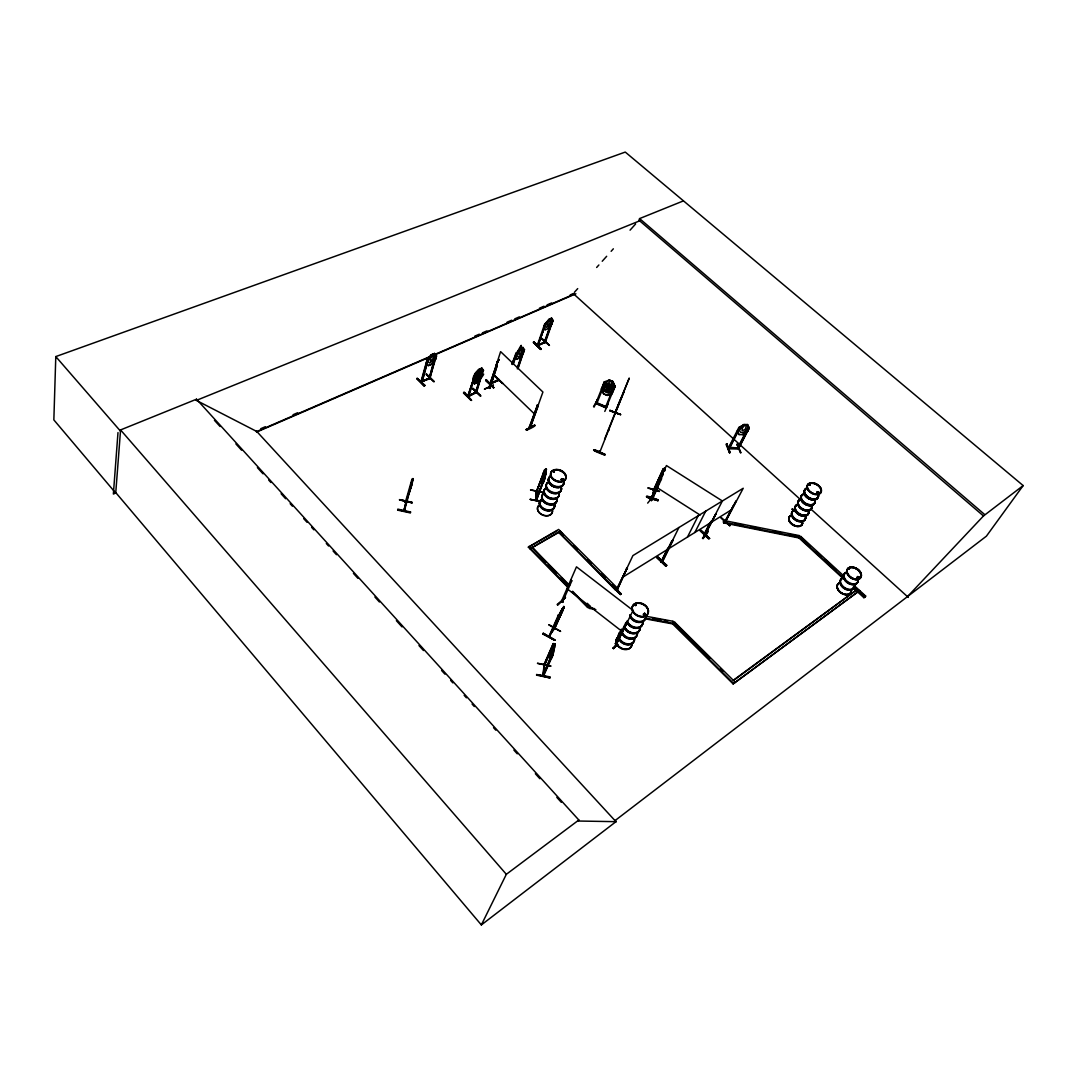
<?xml version="1.0" encoding="UTF-8"?>
<svg xmlns="http://www.w3.org/2000/svg" width="1077" height="1077" viewBox="0 0 1077 1077"><rect width="100%" height="100%" fill="white"/><g stroke="black" fill="none" stroke-linecap="round" stroke-linejoin="round"><path stroke-width="1.5" d="M650.696 499.163L651.477 500.63L661.426 479.13L660.497 478.538L650.346 499.916L666.434 465.56L722.371 500.98L704.843 534.932M428.458 359.193L422.022 381.998C420.34 380.423 423.18 381.218 421.39 382.281M857.454 577.084L857.75 577.797M595.837 609.609L589.307 608.384L589.631 605.718L587.275 603.322M589.307 608.384L589.631 605.718L587.571 607.468L572.304 591.919M849.336 568.71C849.349 569.612 848.824 569.262 849.376 568.952M546.389 469.249L545.043 469.68L536.292 492.377L545.056 469.559L546.443 469.101L544.922 478.821L546.308 469.074M55.789 356.581L53.85 419.895L115.724 493.091L120.57 429.925L196.526 399.204L578.834 820.014L578.295 821.024L615.977 821.67L615.021 820.607L986.397 536.171L1023.15 485.579L625.266 152.072L55.789 356.581L120.476 431.137M521.847 348.329L521.255 352.502L518.939 354.71L519.02 352.179L521.766 348.248M542.202 482.725C546.806 458.654 539.617 483.115 543.575 482.334L544.774 478.726M536.723 498.786L535.969 500.522L544.76 477.838L536.386 500.603L536.75 491.435M545.043 469.68L545.016 470.514M542.539 492.566L530.571 489.725M818.076 493.172C820.418 493.333 817.618 490.493 817.093 492.458A7.714 5.048 29.1 0 1 817.874 493.939M535.969 500.428L536.225 491.435L536.211 492.297L544.625 469.599M536.508 491.516L536.629 490.573L536.588 491.583M540.694 501.842L530.14 499.391L540.869 501.007M809.312 485.108L809.998 484.717L809.083 484.906M544.275 666.071L544.114 664.065L544.275 666.071L553.861 644.356M550.549 319.075L549.862 323.235L547.628 325.375L547.776 322.858L550.468 318.994M614.873 412.679C614.052 415.857 616.744 410.66 614.873 412.679L615.196 412.141M615.6 412.329L615.344 413.11M657.751 557.119L666.326 565.654L657.643 556.917M614.173 385.889L614.913 386.549M553.713 643.561L555.099 643.898L553.013 654.883L554.951 643.871M117.985 432.577L113.368 494.06L116.02 492.903M553.013 654.883L551.505 658.289L550.145 657.885L553.228 643.642L543.818 664.953L544.491 665.088M549.862 677.945L550.105 676.881L536.588 674.579L549.876 677.918L536.548 675.144M550.751 666.151L537.517 663.419M552.864 654.722L552.474 653.604L553.013 654.789L543.643 675.791M543.818 665.855L553.228 643.642M553.766 644.827L553.686 643.736L555.059 644.046L552.582 648.152L551.316 655.045L552.016 655.503M599.714 452.421L629.251 378.067L614.604 413.635L614.792 412.881M553.861 643.602L544.356 664.953L542.956 675.858L543.441 674.014M544.087 664.172L543.023 675.791L543.239 674.875M544.76 664.321L544.033 664.953M543.912 673.987C542.687 681.903 545.527 648.812 543.885 675.091M544.706 664.065L544.612 665.196M412.087 502.757L399.486 499.943M430.787 356.204L256.824 431.514L196.364 400.402L196.526 399.204M664.872 468.199C662.988 475.872 667.417 465.883 663.23 468.791L653.254 490.735M660.161 478.376L659.851 481.338L662.207 472.238M709.231 538.567L700.642 530.49M621.685 631.176L615.438 643.898L625.925 622.519L626.895 623.246L616.165 644.463L616.717 643.709M615.667 642.902L616.825 643.804L615.559 643.117M653.281 490.856L663.23 468.791M658.047 500.67C648.96 494.491 637.247 495.339 658.047 500.67L646.59 497.13M659.407 491.206L648.112 487.8M645.729 614.967L645.298 613.998M643.858 613.688L644.625 613.553M643.709 614.334L644.181 613.473M652.191 498.328L654.17 489.281M652.77 497.628C650.791 494.922 661.13 474.324 663.795 468.832M634.663 604.83L635.807 604.924L635.147 605.126M635.322 605.691L635.767 604.843M549.93 677.42L536.629 674.552M410.552 511.925L410.324 512.921L397.642 510.135L397.857 509.138L410.539 511.992M412.06 502.919L399.554 499.62L412.154 502.38M537.585 404.858L529.722 426.829L530.436 427.515L529.346 426.896L537.585 404.858L538.312 405.544L530.221 427.744L529.346 426.896L530.18 426.075M530.449 427.475L530.732 426.6L529.628 426.102M409.408 492.606L412.962 478.498L411.226 486.925M410.808 488.419L410.512 487.464L410.431 489.645M410.552 487.625L412.437 479.13M561.871 600.953L562.571 601.505C564.038 603.187 560.282 598.543 562.382 602.406M404.279 509.084C405.935 509.246 402.408 510.7 404.467 510.875M412.316 480.705L413.07 478.673L405.867 502.609L405.369 501.653L406.298 500.845L403.835 510.808M404.804 509.259L404.292 511.05L406.069 501.801M599.66 452.394L599.512 451.519M748.448 427.986L737.382 448.436L737.839 447.615L739.024 447.992M410.404 512.464L397.736 509.609M496.214 365.386L497.157 365.992L489.793 388.407L488.945 387.707L500.603 351.64L542.916 392.028L530.113 427.717M489.241 387.451L490.089 388.164L489.564 386.656L489.968 387.532M435.781 355.989L429.104 378.727L430.06 377.219M562.194 480.396L562.975 479.4M562.531 480.207L561.521 479.225M554.103 471.78L553.497 471.363L554.265 471.484M553.995 471.982L554.224 471.214L553.174 471.336M544.504 474.257L544.41 477.259M658.303 499.809L646.833 496.335M410.795 488.527L412.545 481.742M482.954 370.596L475.603 393.038L476.559 392.661M517.216 352.839L513.285 364.053M530.18 499.338L540.735 501.384M417.23 378.337L424.877 385.431L424.257 386.118L416.786 378.592L424.863 385.431M523.974 349.81L517.31 368.873M428.296 359.381L427.179 359.368L420.865 382.025L430.329 377.475L429.333 377.919M546.322 472.264L536.548 499.795M427.407 359.637L426.317 363.286L428.444 365.655L431.5 364.322L435.512 359.395L436.535 355.773L429.736 378.081C427.165 381.218 419.626 380.369 421.228 382.241L427.434 359.624L428.336 359.112M428 359.018L422.036 381.877M426.357 373.988L434.206 381.662L426.411 374.002M561.373 612.517L559.636 615.95C559.905 613.028 553.524 629.722 559.178 617L559.098 617.808L562.867 607.926M429.104 378.727L433.883 360.701M435.727 355.908L429.992 378.444L428.848 378.471M563.284 608.532L563.702 606.499L564.227 607.078L553.82 629.008L554.857 628.268M435.431 359.408L436.441 355.693M545.999 323.504L537.45 345.879L538.244 345.623M405.262 502.299L405.76 500.765M552.514 320.623L544.518 342.674L545.406 342.338M405.329 502.394L411.993 479.036M405.356 502.528L405.49 501.492M405.787 502.622L406.298 500.845M410.512 487.464L403.875 510.848L404.696 510.067M404.4 510.861L412.424 481.19M545.002 475.711L546.039 471.699M464.052 392.311C486.306 416.557 449.54 375.9 471.066 400.429M468.98 395.461L467.58 396.376L476.074 392.378M468.993 395.609C466.597 394.397 469.882 396.78 467.849 396.632L475.374 373.638L467.674 396.336C471.12 396.592 478.605 388.609 475.819 392.984M468.805 395.124L467.997 396.605L476.465 392.634M468.105 396.632L475.374 373.638M468.71 396.349L475.846 373.665M472.628 388.743L480.719 395.959L473.099 388.474M475.428 392.688L479.911 378.404M475.859 393.024L482.698 371.673M476.546 391.53L475.59 391.974M476.465 392.742L483.196 370.084M481.432 377.488L477.407 382.362L474.432 383.735L477.488 382.443C495.433 361.105 467.108 388.245 478.498 378.741M480.692 395.919L472.776 388.285M486.131 380.316L493.805 387.666L486.346 379.871L493.805 387.666L485.754 380.518L486.373 379.858M554.332 628.133L548.705 636.803L555.234 627.595L553.78 628.955M493.32 385.351L484.394 389.134L493.414 385.041M559.273 614.63L558.061 615.438L558.99 614.873L549.162 637.086L550.132 635.336M491.26 382.914C490.91 381.514 488.945 385.068 490.991 383.829L497.87 361.266L489.873 383.856L498.88 379.387L498.53 380.343L497.426 380.369L498.368 379.144M489.2 386.912L489.052 387.774M497.332 361.98L499.311 359.489L497.251 361.899L496.107 365.466L496.86 366.126L489.793 388.407M497.87 361.266L489.483 387.558M489.806 387.505L489.658 388.326M490.991 383.829L491.341 382.873M502.73 383.452L494.908 375.967L502.744 383.493M497.682 380.612L498.207 379.818M497.897 380.571L497.776 379.521M561.629 611.521L559.003 617.202M662.692 473.234L662.315 476.021M494.855 376.304L502.474 383.264M512.262 364.147L515.923 353.094L517.041 353.054M512.531 364.389C508.802 366.557 530.288 327.556 516.745 355.477L517.889 356.743C522.062 357.227 526.37 343.617 520.097 348.611L516.166 353.444L517.162 352.771M513.015 363.797L515.116 357.483M536.629 490.668L536.198 491.529M537.06 491.556L537.046 490.654M517.579 367.042L521.281 356.016M517.795 368.267L523.61 350.954M518.05 368.522L524.432 349.621L523.705 350.065M524.526 349.54L523.341 353.175L519.37 357.874M533.761 341.826C556.136 364.497 518.589 326.964 541.139 348.827M545.797 323.612L544.8 323.692L537.194 345.636L545.676 341.49L544.922 341.853M548.018 328.647L551.895 323.962L548.018 328.647L545.231 329.777L543.75 327.475L544.962 323.962L548.96 319.317L551.68 318.119L553.026 320.529L552.205 320.771M537.652 345.838L545.877 323.692M545.527 323.369L538.258 345.555M541.569 338.69L549.418 345.421L541.987 338.461M552.663 320.219L544.76 342.661L544.666 341.53M550.32 325.214L544.262 342.432M545.312 342.419L553.039 320.381L551.828 323.975M652.164 497.601L653.012 497.614M654.264 489.483L653.16 497.035M526.586 430.221C533.021 423.934 541.839 423.651 526.586 430.235L526.303 429.36M729.829 525.67L721.159 517.714L729.694 525.684M683.383 200.901L639.59 218.591L638.971 220.22L983.476 515.95L907.467 596.631M536.548 491.462L545.191 469.585M542.431 479.642L546.268 469.222M535.848 500.307L546.349 472.211M604.709 455.086C596.241 448.234 584.676 447.978 604.709 455.073L604.736 455.006M542.7 492.095L530.571 490.075M704.116 533.653C708.127 533.963 701.8 533.788 705.004 534.906L716.017 513.756L704.17 535.363L705.193 533.532M608.357 430.06L608.478 430.894L608.747 430.208M624.121 391.584L614.967 413.797M857.696 577.245L858.638 577.905L858.975 577.218M567.592 587.127L528.349 547.17L558.64 529.44L617.646 588.365M599.189 452.3L599.727 450.846M529.992 548.839L560.269 531.069L563.5 535.242M609.744 410.768L620.648 414.605L609.932 410.324M605.045 454.238L593.992 449.849M597.372 399.93L593.562 406.662L594.262 406.46M601.437 388.972L604.251 381.891L609.259 380.06L612.894 381.487L615.075 386.481L612.221 393.536L607.266 395.447L603.645 393.913L601.478 388.891L603.645 393.913M615.034 386.212L606.055 408.008L606.553 406.85L596.268 402.502L595.716 403.538L604.507 381.743L605.193 382.416M605.18 382.389L596.631 404.01L597.197 402.973M593.831 450.24L604.897 454.615L593.858 450.186M604.56 439.281L620.231 399.944M610.201 381.07L611.386 381.568L611.386 385.054L609.043 387.41L607.253 385.081L610.242 381.002M614.132 385.903L605.328 407.698L605.718 406.554M604.789 411.427L608.128 403.969M661.453 562.154L671.671 541.085L673.165 540.156L662.718 561.279L660.888 561.884L661.803 561.305M549.082 635.834L548.758 636.857L558.573 614.644M542.835 634.07L554.817 640.277L543.279 633.249L542.781 634.165M548.839 624.875L560.471 631.432M557.698 604.951L565.452 597.425L557.698 604.951L557.119 604.52L565.263 597.87M562.531 601.545L562.207 600.629L562.773 602.097L561.359 601.518L576.478 566.839L633.061 610.43L616.286 644.463M617.256 589.254C616.461 588.055 618.804 589.213 616.327 589.738L627.164 568.01L617.498 589.482L616.623 590.034L632.899 555.597L743.224 488.258L725.238 522.251M562.382 602.312L571.914 580.665M562.531 609.959L558.074 620.204L555.692 622.762C556.957 618.36 560.767 616.313 562.813 610.39L560.457 612.88L556.93 620.312L560.673 614.523M562.248 608.895L559.825 614.98L562.396 609.892M554.79 627.272L554.817 628.403M564.079 607.024L554.399 629.089M554.467 629.13L564.308 606.957C561.44 607.24 553.968 626.316 562.396 610.928M544.827 664.334L544.356 664.953M663.769 469.37L653.685 490.977M542.902 675.642L552.474 653.604M543.67 674.835L552.945 653.712M543.697 675.01L544.033 674.256M817.537 492.701L817.887 491.826M615.048 386.562L612.8 381.554L613.136 385.781L612.086 388.38L608.936 389.457L606.593 388.46L605.045 385.404L606.082 382.793L609.232 379.939L612.894 381.487M612.221 393.536L607.24 395.34L603.672 393.832M602.837 385.445L607.805 383.493C612.719 383.883 616.825 392.701 608.68 391.947L605.045 390.399L602.81 385.512L607.832 383.614L604.709 386.266L603.672 388.851L605.22 391.893L607.549 392.89L610.699 391.826L611.736 389.255L611.359 385.108M809.971 485.296L809.339 484.515M809.998 484.717L809.783 484.408M609.945 385.122L608.815 384.556L606.486 387.02L606.486 390.359L609.394 390.022L609.986 385.054M605.045 390.399L602.918 385.593M605.139 390.345C608.788 393.643 617.633 390.345 611.453 385.041M594.154 406.918L597.452 399.486M605.476 382.2L604.385 381.985M595.918 403.66L596.793 403.66M647.667 503.121L653.174 496.349M650.589 499.674C652.999 501.478 651.222 497.453 650.521 500.091M658.639 483.91L652.177 498.409L657.818 486.198M660.053 480.88L663.163 474.23M652.662 498.368L657.522 487.841M652.231 497.628L653.039 497.709L652.662 496.793M615.802 589.361L558.546 532.051L615.492 590.021L617.498 588.311L617.134 589.159M616.852 589.967L627.164 568.01M621.079 593.844L612.221 585.134L621.106 593.831L620.406 594.571L611.615 585.78L620.446 594.517M725.211 521.174L725.885 521.201M617.686 644.329L613.486 648.61L613.163 647.815M615.411 643.79L616.084 642.727M529.642 426.223L530.678 426.613M115.764 492.593L481.352 924.928L506.338 874.309L578.834 820.014M660.888 561.884C661.197 559.138 665.021 561.184 661.911 560.565M661.022 561.723L667.794 548.031M661.413 562.113L667.107 550.468M662.126 561.682L678.914 527.515M662.086 561.655L669.275 547.103M730.004 452.771L726.746 443.859L729.425 452.771M726.813 443.859L726.033 444.276L729.466 452.73M543.279 633.249L554.992 639.859M666.367 565.331L665.694 566.058L657.01 557.59L665.707 566.044M729.385 448.382C723.825 446.093 751.544 449.284 728.967 447.965L728.402 448.705L739.751 427.556L738.809 427.542L728.24 448.369L738.526 448.449M729.237 448.342L738.243 430.531M739.98 427.677L729.371 448.705M687.463 537.073L698.246 515.708M736.87 444.37L740.882 452.838L737.435 444.37M737.031 444.316L740.438 452.73M694.853 532.496L705.704 511.158M746.549 430.625L737.583 448.395M738.66 447.615L738.472 448.826L749.309 428.027L747.505 424.54L743.965 424.486L738.795 427.798M748.178 427.946L749 427.663L738.418 448.449M737.153 431.244L738.957 434.61L742.457 434.65L747.613 431.365L749.269 427.932L748.34 428.013M700.4 530.678L708.774 538.931L700.212 530.759L709.38 538.285M709.541 538.406L700.764 530.18L709.555 538.433M704.466 533.182L704.021 534.354M703.995 534.394L709.703 523.207M704.345 535.323L710.941 521.322M703.025 538.581C707.279 528.619 712.018 528.753 703.012 538.594L702.662 537.813M705.664 533.977L704.304 535.282M433.317 354.468L430.49 358.426L430.625 361.01L433.021 358.735L433.223 354.387M721.078 517.835L729.829 525.63M723.488 521.12L723.825 520.487L799.161 535.579L799.363 537.329L798.999 537.962L723.609 522.883L723.488 521.12L726.773 521.78M723.609 522.883L723.825 520.487M724.781 521.941L733.491 505.423M724.808 521.847L736.103 500.913L725.117 522.197M645.177 616.084L672.963 621.281L672.694 623.92L733.114 683.922L859.661 590.546L733.114 683.922M734.729 682.737L735.106 682.104L674.673 622.183L672.694 623.92L644.894 618.75M674.673 622.183L674.337 622.816L709.864 658.06M645.177 613.85L644.894 615.102L643.413 614.415M560.592 612.961L557.482 619.719M557.347 619.652L562.679 610.309M561.319 613.796L555.772 622.627M479.709 369.532L475.24 377.287L474.405 379.966L475.684 381.191C480.517 380.895 482.873 370.098 479.615 369.451M478.578 373.14L476.694 376.613L476.707 379.144L479.09 376.869L479.548 372.696L478.673 373.221M634.582 604.964L635.78 604.924M545.083 472.709L546.066 470.689M794.449 511.494L791.945 509.34L792.497 508.748M411.037 486.939L412.612 480.154M434.448 353.552L431.473 354.845L428.983 359.072L428.229 361.805L429.642 363.084L434.166 359.22L434.368 353.471M799.161 535.579L798.999 537.962L843.17 578.605M798.999 537.962L800.763 536.4L843.708 575.872M538.015 345.205L537.477 344.748L538.527 344.761M424.257 386.091C414.699 376.142 414.618 375.496 424.809 385.499M738.916 447.992L737.772 447.695M737.88 447.695L738.795 447.695M463.433 392.97L471.093 400.402M551.599 318.227L548.96 319.384L546.443 323.437L545.541 326.075L546.577 327.381L550.791 323.746L551.518 318.146M663.392 471.726L664.617 469.76M471.47 400.213L463.891 392.674L471.416 400.254M493.333 387.868L485.808 380.464M540.6 349.433L533.6 342.19L540.937 349.244M546.402 469.249L544.127 473.853L543.212 479.925L543.952 479.871M563.904 606.445L558.586 615.775M561.063 479.359L562.127 478.902L561.454 479.413M858.288 591.542L857.884 592.162L863.916 597.708L865.275 596.685L865.679 596.079L854.748 586.036M554.44 471.739L553.255 471.497M863.916 597.708L865.679 596.079M664.953 468.374L662.382 472.911L660.941 478.632L661.628 478.484M983.476 515.95L1023.15 485.579M657.576 556.997L666.771 565.331M666.111 565.748L656.983 557.644M705.448 533.855L703.873 535.013L704.695 534.529M560.565 631.284L548.933 624.7M792.309 509.071L794.786 511.319M702.433 538.231L707.926 530.934M705.314 534.111L704.681 533.263M427.313 359.651L431.365 354.696L434.529 353.444L436.427 355.854M431.446 354.777L427.179 359.368M428.35 365.574L431.473 364.241L435.431 359.314M483.573 370.421L481.782 367.997C476.815 369.882 469.424 379.212 474.513 383.816M478.875 369.424L474.567 374.002M477.838 373.113L473.786 378.04L477.757 373.032L480.827 371.753L482.523 374.082L478.511 378.821M660.497 478.538L661.426 479.13M574.378 292.338L577.716 288.609M596.645 267.473L598.879 264.982M602.218 261.253L606.674 256.286M611.13 251.304L613.351 248.814M630.058 230.168L635.632 223.949M744.921 425.119L742.363 427.973L742.08 430.746L745.028 429.481L745.769 428.013L746.065 425.132L744.88 425.025M704.883 534.973L703.954 534.3M549.728 635.107L549.041 636.036L549.741 636.197M616.407 589.671L617.821 588.823M612.907 648.152L617.309 643.467M613.5 648.583L617.229 643.858M613.459 648.516L617.659 644.261M626.895 623.246L625.67 622.775M743.965 424.486L739.374 430.45L740.666 432.469L742.942 432.496L746.186 430.544L747.465 428.04L747.505 424.54M818.951 492.808L818.251 493.226A7.593 4.968 29.1 0 0 817.255 491.839L817.631 491.799M817.739 491.893L818.412 493.024M730.125 452.38L726.719 443.886M570.972 579.951L571.645 580.92M635.174 604.695L635.888 605.53M498.53 380.343L490.008 383.735M537.275 345.555L545.312 342.311L537.531 345.838M475.671 391.934L476.465 391.57M481.352 924.928L616.071 821.603L615.102 820.539M533.223 342.405L540.654 349.379M562.84 480.059L561.709 479.346M562.719 480.342L563.069 479.386A8.078 5.735 21.3 0 1 560.565 486.683A8.078 5.735 21.3 0 1 550.145 483.546A8.078 5.735 21.3 0 1 550.912 475.684M563.204 480.355L562.504 480.773M563.042 480.638L563.231 479.507M734.258 679.924L856.538 589.94L733.275 680.301M723.946 522.237L799.363 537.329L800.763 536.4M744.019 424.675L738.809 427.542M660.982 561.831L663.095 560.525M617.471 588.338L616.771 588.917L617.498 589.482M657.603 557.253L666.771 565.371M700.508 530.611L709.568 538.419M627.474 568.306L626.37 568.508M587.571 607.468L589.334 606.378M615.492 590.021L617.188 588.957M622.735 577.191L732.064 509.421M531.432 548.031L558.573 532.55M528.349 547.17L556.944 530.921M526.343 429.413L534.757 425.092M526.141 429.817L534.677 425.469M538.312 405.544L537.288 405.006M857.292 576.666L858.086 576.653M857.871 576.599L857.615 577.662M468.737 395.353L475.778 392.459M516.543 359.166C523.409 355.41 514.712 362.074 515.089 356.931M549.405 345.38L541.704 338.582M482.671 370.703L483.465 370.34M645.392 615.223L644.194 615.411L643.373 614.159M497.359 361.872L498.139 361.522M635.188 605.099L635.888 605.072M421.228 382.241L429.683 378.054M426.223 374.459L433.802 381.729M260.715 428.727L265.332 426.721M293.052 414.739L297.669 412.747M474.728 336.186L479.346 334.193M482.429 332.86L487.046 330.868M507.065 322.211L511.683 320.206M514.752 318.873L519.37 316.88M539.389 308.224L544.006 306.231M547.089 304.899L551.707 302.906M570.191 294.91L573.26 293.577L800.44 499.58M433.869 354.872L573.96 294.209M256.528 432.092L430.867 356.568M435.498 354.562L575.899 293.752M436.05 355.518L435.498 356.124M536.683 499.715L536.508 491.812L536.265 499.728M817.645 492.216L818.574 492.97M819.032 493.32L818.345 493.401M196.364 400.402L639.684 220.839M725.023 521.645L725.508 520.931M606.62 407.254L596.012 402.758M605.355 407.335L606.418 407.793M490.358 384.072L498.543 380.262M490.6 383.466L490.991 382.672M561.629 601.276L562.652 602.016M738.445 448.786L728.591 448.719M645.15 615.33L643.965 615.115M644.1 613.836L645.271 614.617M562.504 480.127L562.679 480.113A7.956 5.654 21.3 0 0 561.575 478.619A7.943 5.641 21.3 0 1 562.746 480.059M553.861 471.026L553.538 471.847M704.291 534.004L705.112 534.542M472.736 388.635L480.369 396.067M615.654 643.481L616.717 644.288L616.973 643.4M738.835 448.032L737.933 448.032M643.831 614.671L645.298 614.146M858.625 578.282L857.279 577.757M858.315 578.403L859.123 577.393L858.073 578.012M562.059 479.077L561.79 479.844M562.517 480.611L561.171 479.736M728.967 447.965L729.775 448.14M653.025 618.252L661.184 619.787M664.455 620.392L667.727 620.998M589.604 607.724L594.504 608.64M645.217 618.104L673.031 623.287L733.491 683.303M543.454 482.173L542.377 482.604M734.958 523.422L743.143 525.064M751.329 526.693L759.514 528.336M772.599 530.961L780.785 532.603M788.97 534.232L797.155 535.875M537.558 663.244L550.791 665.976M550.616 654.102L550.334 657.778M551.384 658.101L550.185 657.737M554.615 645.702L552.138 652.702L554.52 646.927M554.628 647.694L542.97 675.656M399.58 499.674L412.195 502.461M409.974 489.389L411.427 482.604M644.827 613.486L645.069 613.648M663.769 468.953L663.122 469.559M647.964 488.096L659.38 491.529M653.927 490.439L652.743 497.776M858.046 576.558L859.217 577.447M817.16 492.687L818.83 493.549L818.964 492.256M596.079 403.31L606.216 407.658M609.905 410.377L620.635 414.618L609.811 410.62M613.957 386.051L614.927 386.455M595.823 403.579L606.203 407.995M818.116 493.145L817.093 492.458M858.086 578.174L857.144 577.514M561.009 612.49L558.371 618.171M650.643 499.755L651.558 500.334M650.454 499.984L651.37 500.563M656.405 487.167L700.117 515.048M615.398 643.736L616.354 644.463M567.04 588.675L622.56 631.822M639.59 218.591L984.553 514.443M810.402 508.613L908.342 597.425M800.399 537.019L810.2 546.052M816.339 551.68L821.239 556.19M824.915 559.582L835.954 569.733M854.357 586.642L865.275 596.685M799.363 537.329L842.335 576.868M853.388 587.032L864.319 597.089M852.984 587.638L856.659 591.031M543.75 327.475L545.299 329.67M544.706 342.109L538.527 344.909M524.149 349.379L522.924 347.252M516.61 359.058L515.008 356.85L516.623 359.247M493.333 374.257L534.906 414.389M497.87 380.046L491.274 383.102M481.782 367.997L481.271 373.759L476.788 377.623L475.509 376.385L478.794 369.344M473.867 378.027L475.536 379.979M472.79 381.527L474.594 383.695M429.265 378.148L422.292 381.258M720.526 668.629L722.896 670.984M615.371 588.729L620.89 594.262L615.29 588.823M574.014 545.756L577.514 549.257M588.015 559.757L591.515 563.271M602.016 573.772L605.516 577.285M569.652 585.403L532.038 547.156L545.877 562.167M548.22 564.55L556.446 572.91M561.144 577.689L568.185 584.865M528.619 546.497L567.889 586.467M572.587 591.26L587.867 606.822M256.097 430.719L615.977 821.67M214.444 420.313L220.098 426.532M235.917 443.953L241.571 450.186M257.39 467.606L263.03 473.826M268.685 480.046L270.946 482.536M281.11 493.737L285.634 498.718M290.157 503.686L292.419 506.177M303.714 518.629L307.107 522.358M311.63 527.34L313.892 529.83M326.318 543.508L328.579 545.999M333.089 550.98L336.482 554.709M353.431 573.381L357.954 578.362M374.904 597.021L379.427 602.003M396.376 620.662L402.017 626.895M418.966 645.554L423.49 650.535M441.57 670.446L444.963 674.175M450.617 680.395L452.865 682.885M464.174 695.338L466.435 697.815M472.076 704.048L474.338 706.525M493.549 727.689L495.81 730.179M513.891 750.09L517.283 753.819M535.363 773.73L539.873 778.711M556.822 797.37L561.346 802.352M858.759 576.922L859.298 577.703M120.57 429.925L506.338 874.309M473.718 377.798L475.617 380.06M563.271 479.588L562.248 478.928L561.494 479.844M737.287 431.217L739.051 434.516M747.398 424.621L749 427.663M747.613 431.365L742.457 434.65M672.963 621.281L673.031 623.287M802.23 495.137A7.566 4.981 29.2 0 0 804.748 504.13A7.566 4.981 29.2 0 0 814.589 502.865A7.579 4.981 29.2 0 1 803.927 503.578A7.579 4.981 29.2 0 1 803.563 494.558M814.952 501.168A7.687 5.062 29.2 0 1 805.771 504.359A7.687 5.062 29.2 0 1 802.338 494.733M812.058 505.921A7.539 4.981 29.2 0 1 803.025 509.071A7.539 4.981 29.2 0 1 799.686 499.607M812.004 506.069A7.566 4.995 29.3 0 1 802.944 509.219A7.566 4.995 29.3 0 1 799.592 499.715M818.305 495.433A7.714 5.048 29.1 0 1 809.096 498.611A7.714 5.048 29.1 0 1 805.636 488.971M817.941 497.13A7.593 4.968 29.1 0 1 808.06 498.382A7.593 4.968 29.1 0 1 805.529 489.389A7.606 4.981 29.1 0 0 808.921 498.88A7.606 4.981 29.1 0 0 818.008 495.757M815.127 500.886A7.687 5.062 29.2 0 1 805.933 504.063A7.687 5.062 29.2 0 1 802.513 494.437M818.48 495.137A7.714 5.048 29.1 0 1 813.283 499.472A7.714 5.048 29.1 0 1 804.869 494.222A7.714 5.048 29.1 0 1 807.171 488.096M818.049 493.643A7.714 5.048 29.1 0 0 817.16 492.149L817.335 491.92A7.62 4.981 29.1 0 1 818.143 493.306M804.681 520.137A7.485 4.995 29.4 0 1 793.884 519.087A7.485 4.995 29.4 0 1 794.328 510.686M805.273 517.566A7.485 4.995 29.4 0 1 805.219 518.952M805.569 517.256A7.593 5.062 29.4 0 1 800.399 521.618A7.593 5.062 29.4 0 1 792.133 516.422A7.593 5.062 29.4 0 1 794.463 510.296M791.649 515.358A7.472 5.008 29.4 0 0 789.347 521.416A7.472 5.008 29.4 0 0 797.478 526.532A7.472 5.008 29.4 0 0 802.567 522.224A7.431 4.968 29.4 0 1 797.465 526.491A7.431 4.968 29.4 0 1 789.387 521.403A7.431 4.968 29.4 0 1 791.662 515.385M811.56 506.769A7.539 4.981 29.3 0 1 802.54 509.906A7.539 4.981 29.3 0 1 799.201 500.442M811.344 505.019A7.566 4.995 29.3 0 1 808.329 510.7A7.566 4.995 29.3 0 1 799.403 507.079A7.566 4.995 29.3 0 1 799.336 500.145M808.84 511.656A7.62 5.062 29.3 0 1 799.686 514.86A7.62 5.062 29.3 0 1 796.32 505.261M805.758 518.01A7.499 4.995 29.4 0 1 795.176 518.764A7.499 4.995 29.4 0 1 794.866 509.758M805.731 516.973A7.593 5.062 29.4 0 1 800.574 521.322A7.593 5.062 29.4 0 1 792.295 516.139A7.593 5.062 29.4 0 1 794.624 510M808.948 512.773A7.633 5.062 29.3 0 1 798.986 514.079A7.633 5.062 29.3 0 1 796.482 504.965M561.05 487.733A7.929 5.654 21.3 0 1 553.376 493.576A7.929 5.654 21.3 0 1 546.268 484.771M561.507 488.945A8.037 5.735 21.3 0 1 551.518 492.701A8.037 5.735 21.3 0 1 547.143 483.115M559.34 494.155A7.916 5.668 21.3 0 1 549.499 497.87A7.916 5.668 21.3 0 1 545.204 488.419A7.876 5.641 21.3 0 0 549.553 497.722A7.876 5.641 21.3 0 0 559.367 494.02M559.259 494.37A7.916 5.668 21.3 0 1 549.418 498.086A7.916 5.668 21.3 0 1 545.124 488.621M562.988 479.682A8.078 5.735 21.3 0 1 560.444 487.006A8.078 5.735 21.3 0 1 550.024 483.856A8.078 5.735 21.3 0 1 550.791 476.007M561.669 488.258A7.929 5.654 21.3 0 1 551.801 491.96A7.929 5.654 21.3 0 1 547.493 482.496M561.629 488.635A8.037 5.735 21.3 0 1 551.639 492.391A8.037 5.735 21.3 0 1 547.264 482.792M563.163 479.023A7.97 5.654 21.3 0 1 560.646 486.252A7.97 5.654 21.3 0 1 550.36 483.142A7.97 5.654 21.3 0 1 551.128 475.401M554.251 504.884A7.822 5.654 21.3 0 1 549.876 510.848A7.822 5.654 21.3 0 1 540.546 507.052A7.822 5.654 21.3 0 1 541.718 499.795M554.493 504.548A7.943 5.735 21.3 0 1 550.051 510.579A7.943 5.735 21.3 0 1 540.587 506.728A7.943 5.735 21.3 0 1 541.785 499.378M552.299 509.852A7.808 5.668 21.3 0 1 543.71 515.493A7.808 5.668 21.3 0 1 538.54 505.719M552.38 509.65A7.808 5.668 21.3 0 1 543.791 515.291A7.808 5.668 21.3 0 1 538.621 505.517M558.801 493.374A7.876 5.641 21.3 0 1 551.168 499.216A7.876 5.641 21.3 0 1 544.1 490.439M558.963 493.051A7.902 5.668 21.3 0 1 550.293 498.664A7.902 5.668 21.3 0 1 545.029 488.864M556.863 498.57A7.97 5.735 21.3 0 1 548.112 504.265A7.97 5.735 21.3 0 1 542.821 494.343M554.655 503.888A7.835 5.654 21.3 0 1 546.052 509.515A7.835 5.654 21.3 0 1 540.856 499.755M556.621 498.92A7.862 5.654 21.3 0 1 547.991 504.534A7.862 5.654 21.3 0 1 542.768 494.76M554.615 504.238A7.943 5.735 21.3 0 1 545.891 509.933A7.943 5.735 21.3 0 1 540.627 500.038M557.186 499.836A7.97 5.735 21.3 0 1 547.251 503.605A7.97 5.735 21.3 0 1 542.943 494.033M557.226 499.459A7.862 5.654 21.3 0 1 547.426 503.174A7.862 5.654 21.3 0 1 543.158 493.751M854.155 587.073A7.795 5.277 32.3 0 1 843.385 588.069A7.795 5.277 32.3 0 1 842.779 578.362M854.451 586.79A7.902 5.345 32.3 0 1 843.547 587.813A7.902 5.345 32.3 0 1 842.928 577.959M851.18 591.636A7.781 5.291 32.3 0 1 841.258 593.239A7.781 5.291 32.3 0 1 838.498 583.586M851.382 589.833A7.754 5.264 32.3 0 1 846.347 594.544A7.754 5.264 32.3 0 1 837.919 589.2A7.754 5.264 32.3 0 1 840.06 582.644A7.727 5.237 32.3 0 0 840.652 592.31A7.727 5.237 32.3 0 0 851.328 591.3M851.301 591.461A7.781 5.291 32.3 0 1 840.545 592.471A7.781 5.291 32.3 0 1 839.952 582.751M858.059 579.789A7.943 5.345 32.2 0 1 852.944 584.569A7.943 5.345 32.2 0 1 844.301 579.103A7.943 5.345 32.2 0 1 846.455 572.452M854.775 584.663A7.808 5.277 32.2 0 1 849.726 589.375A7.808 5.277 32.2 0 1 841.231 584.003A7.808 5.277 32.2 0 1 843.372 577.434M857.736 581.58A7.835 5.277 32.2 0 1 846.939 582.563A7.835 5.277 32.2 0 1 846.307 572.843M854.667 584.999A7.916 5.345 32.3 0 1 849.551 589.779A7.916 5.345 32.3 0 1 840.949 584.34A7.916 5.345 32.3 0 1 843.103 577.676M858.248 579.493A7.943 5.345 32.2 0 1 853.119 584.286A7.943 5.345 32.2 0 1 844.476 578.82A7.943 5.345 32.2 0 1 846.63 572.156M858.342 580.651A7.835 5.277 32.2 0 1 847.532 581.647A7.835 5.277 32.2 0 1 846.899 571.914M642.538 622.977A8.468 6.381 27.3 0 1 635.605 628.349A8.468 6.381 27.3 0 1 626.679 621.766M642.821 622.654A8.589 6.462 27.3 0 1 636.844 628.12A8.589 6.462 27.3 0 1 627.568 623.22M639.832 629.56A8.454 6.381 27.4 0 1 632.105 633.114A8.454 6.381 27.4 0 1 624.256 626.679M639.98 629.21A8.428 6.368 27.4 0 1 632.266 632.764A8.428 6.368 27.4 0 1 624.445 626.343M639.94 629.358A8.454 6.381 27.4 0 1 632.199 632.926A8.454 6.381 27.4 0 1 624.35 626.477M639.967 628.12A8.454 6.381 27.4 0 1 633.034 633.505A8.454 6.381 27.4 0 1 624.135 626.922M644.625 613.163A8.629 6.475 27.3 0 1 640.802 622.129A8.629 6.475 27.3 0 1 629.641 615.505M643.023 621.994A8.481 6.381 27.3 0 1 636.09 627.366A8.481 6.381 27.3 0 1 627.164 620.769M645.258 618.777A8.508 6.381 27.3 0 1 638.553 622.452A8.508 6.381 27.3 0 1 630.408 617.619M644.356 613.527A8.508 6.381 27.3 0 1 645.19 615.29M642.969 622.358A8.589 6.462 27.3 0 1 636.992 627.824A8.589 6.462 27.3 0 1 627.716 622.923M645.944 616.461A8.629 6.475 27.3 0 1 638.89 621.9A8.629 6.475 27.3 0 1 629.789 615.196M645.998 616.084A8.522 6.381 27.3 0 1 639.038 621.456A8.522 6.381 27.3 0 1 630.072 614.859M634.232 639.469A8.36 6.368 27.5 0 1 628.376 644.867A8.36 6.368 27.5 0 1 619.369 640.088M618.561 638.324A8.36 6.368 27.5 0 1 620.608 632.253M634.515 639.159A8.481 6.462 27.5 0 1 623.381 643.386A8.481 6.462 27.5 0 1 620.689 631.836M631.849 644.234A8.347 6.381 27.6 0 1 621.873 648.892A8.347 6.381 27.6 0 1 616.986 638.176M639.792 628.403A8.414 6.368 27.4 0 1 632.886 633.761A8.414 6.368 27.4 0 1 624.027 627.204M637.396 633.411A8.522 6.462 27.5 0 1 629.345 638.728A8.522 6.462 27.5 0 1 621.16 630.422M634.461 640.196A8.36 6.368 27.5 0 1 622.789 642.121A8.36 6.368 27.5 0 1 621.079 631.297M637.126 633.734A8.401 6.368 27.5 0 1 628.133 638.728A8.401 6.368 27.5 0 1 621.362 629.103M634.663 638.863A8.481 6.462 27.5 0 1 623.529 643.09A8.481 6.462 27.5 0 1 620.837 631.553M637.544 633.114A8.522 6.462 27.5 0 1 629.493 638.432A8.522 6.462 27.5 0 1 621.308 630.126M637.611 632.764A8.401 6.368 27.5 0 1 629.655 638.001A8.401 6.368 27.5 0 1 621.577 629.803M474.674 381.298L477.488 378.135C477.38 381.298 480.396 379.023 478.161 377.381L480.53 374.002L477.851 377.071C477.771 374.082 475.078 376.317 477.151 377.865L474.674 381.298M603.807 390.736L604.736 391.22L607.24 389.726L608.949 393.024L608.074 389.497C612.719 388.447 610.39 385.808 607.697 388.743L605.988 385.579L606.836 388.985L603.807 390.736M658.128 500.199L646.658 496.753L658.155 500.145M477.811 373.032L477.825 375.577L480.692 371.727L477.757 373.032M543.118 633.626L554.79 640.29L543.118 633.626M802.809 509.461A7.566 4.995 29.3 0 0 811.87 506.298A7.539 4.981 29.3 0 1 802.823 509.421A7.566 4.995 29.3 0 1 799.444 499.957A7.539 4.981 29.3 0 0 802.823 509.421M808.585 490.048A7.647 4.981 29.1 0 0 820.822 492.539A7.66 4.995 29.1 0 0 813.593 482.967A7.66 4.995 29.1 0 0 808.571 490.035A7.66 4.995 29.1 0 0 820.836 492.539A7.647 4.981 29.1 0 0 813.593 482.981A7.647 4.981 29.1 0 0 808.585 490.048M808.315 490.506A7.62 4.968 29.1 0 0 820.526 492.997A7.62 4.968 29.1 0 0 813.323 483.465A7.62 4.968 29.1 0 0 808.315 490.506M808.464 490.237A7.66 4.995 29.1 0 0 820.714 492.727A7.66 4.995 29.1 0 0 813.485 483.156A7.66 4.995 29.1 0 0 808.464 490.237M806.161 503.659A7.566 4.981 29.2 0 0 815.208 500.522A7.579 4.981 29.2 0 1 806.161 503.659A7.579 4.981 29.2 0 1 802.769 494.168A7.566 4.981 29.2 0 0 806.161 503.659M813.458 499.041A7.593 4.968 29.1 0 0 818.56 494.787A7.62 4.981 29.1 0 1 813.458 499.055A7.62 4.981 29.1 0 1 805.152 493.885A7.62 4.981 29.1 0 1 807.413 487.841A7.593 4.968 29.1 0 0 805.165 493.885A7.593 4.968 29.1 0 0 813.458 499.041M792.928 524.593A7.445 4.981 29.4 0 0 802.661 523.274A7.431 4.968 29.4 0 1 792.928 524.593A7.445 4.981 29.4 0 1 790.505 515.641A7.431 4.968 29.4 0 0 792.928 524.593M799.524 515.116A7.499 4.981 29.3 0 0 808.531 511.965A7.526 4.995 29.3 0 1 799.524 515.129A7.526 4.995 29.3 0 1 796.199 505.651A7.499 4.981 29.3 0 0 799.524 515.116M798.42 513.137A7.512 4.981 29.3 0 0 809.029 512.396A7.526 4.995 29.3 0 1 798.407 513.137A7.526 4.995 29.3 0 1 798.084 504.13A7.512 4.981 29.3 0 0 798.42 513.137M552.824 478.457A8.01 5.654 21.3 0 0 565.856 478.417A8.01 5.654 21.3 0 0 556.594 469.41A8.01 5.654 21.3 0 0 552.824 478.457M552.649 478.969A7.97 5.641 21.3 0 0 565.627 478.928A7.97 5.641 21.3 0 0 556.405 469.935A7.97 5.641 21.3 0 0 552.649 478.969A7.943 5.614 21.3 0 0 565.587 478.915A7.943 5.614 21.3 0 0 556.405 469.962A7.943 5.614 21.3 0 0 552.676 478.955M552.743 478.673A8.01 5.654 21.3 0 0 565.775 478.632A8.01 5.654 21.3 0 0 556.513 469.612A8.01 5.654 21.3 0 0 552.743 478.673M553.807 486.831A7.943 5.641 21.3 0 0 563.675 483.156A7.956 5.654 21.3 0 1 553.807 486.844A7.956 5.654 21.3 0 1 549.458 477.38A7.943 5.641 21.3 0 0 553.807 486.831M848.434 574.916A7.876 5.277 32.1 0 0 860.873 577.326A7.876 5.277 32.1 0 0 853.307 567.162A7.876 5.277 32.1 0 0 848.434 574.916A7.835 5.25 32.1 0 0 860.846 577.285A7.835 5.25 32.1 0 0 853.321 567.189A7.835 5.25 32.1 0 0 848.474 574.889M848.164 575.36A7.849 5.264 32.1 0 0 860.55 577.77A7.849 5.264 32.1 0 0 853.011 567.646A7.849 5.264 32.1 0 0 848.164 575.36A7.808 5.237 32.1 0 0 860.523 577.757A7.808 5.237 32.1 0 0 853.011 567.673A7.808 5.237 32.1 0 0 848.178 575.36M848.313 575.091A7.876 5.277 32.1 0 0 860.752 577.514A7.876 5.277 32.1 0 0 853.186 567.35A7.876 5.277 32.1 0 0 848.313 575.091M633.37 611.682A8.562 6.395 27.2 0 0 647.492 614.294A8.562 6.395 27.2 0 0 640.223 602.878A8.562 6.395 27.2 0 0 633.37 611.682M633.155 612.18A8.522 6.368 27.2 0 0 647.223 614.765A8.522 6.368 27.2 0 0 639.98 603.403A8.522 6.368 27.2 0 0 633.155 612.18M633.263 611.884A8.562 6.395 27.2 0 0 647.398 614.482A8.562 6.395 27.2 0 0 640.115 603.08A8.562 6.395 27.2 0 0 633.263 611.884M621.052 648.085A8.306 6.354 27.6 0 0 631.984 643.911A8.279 6.327 27.6 0 1 621.066 648.058A8.306 6.354 27.6 0 1 618.427 636.736A8.279 6.327 27.6 0 0 621.066 648.058"/></g></svg>
